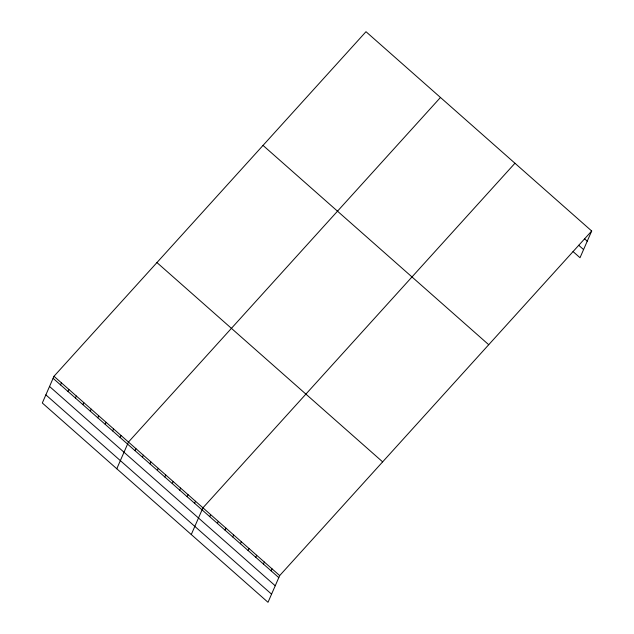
<?xml version="1.0" encoding="UTF-8"?>
<svg xmlns="http://www.w3.org/2000/svg" width="634" height="634" viewBox="0 0 634 634"><rect width="100%" height="100%" fill="white"/><g stroke="black" fill="none" stroke-linecap="round" stroke-linejoin="round"><path stroke-width="0.95" d="M53.985 376.279L42.312 402.994L268.008 602.3L279.681 575.585L591.688 231.006L365.992 31.7L53.985 376.279L279.681 575.585M60.539 384.901L61.427 382.857M67.989 391.479L68.876 389.434M75.43 398.049L76.326 396.012M82.88 404.627L83.775 402.59M90.329 411.204L91.225 409.168M97.779 417.782L98.666 415.745M105.228 424.36L106.116 422.323M112.678 430.938L113.565 428.893M120.119 437.515L121.015 435.471M116.791 468.764L128.464 442.049L440.471 97.47M135.018 450.671L135.914 448.626M142.468 457.249L143.355 455.204M149.917 463.826L150.805 461.782M157.367 470.404L158.254 468.36M164.808 476.974L165.704 474.937M172.258 483.552L173.153 481.515M179.707 490.13L180.603 488.093M187.157 496.707L188.044 494.671M194.606 503.285L195.494 501.248M191.27 534.533L202.943 507.818L514.951 163.239M209.727 516.639L210.615 514.594M217.399 523.415L218.294 521.378M225.07 530.19L225.966 528.154M232.749 536.966L233.637 534.93M240.421 543.742L241.316 541.705M248.092 550.518L248.988 548.481M255.771 557.294L256.659 555.257M263.443 564.07L264.338 562.033M271.114 570.854L272.01 568.809M591.688 231.006L580.015 257.721L573.041 251.563M584.453 238.725L587.242 241.189M578.691 245.263L583.573 249.574M263.023 145.408L488.727 344.714M156.947 262.571L382.643 461.877M53.09 378.324L278.794 577.629M49.531 386.463L275.235 585.768M45.87 394.855L271.566 594.161"/></g></svg>
